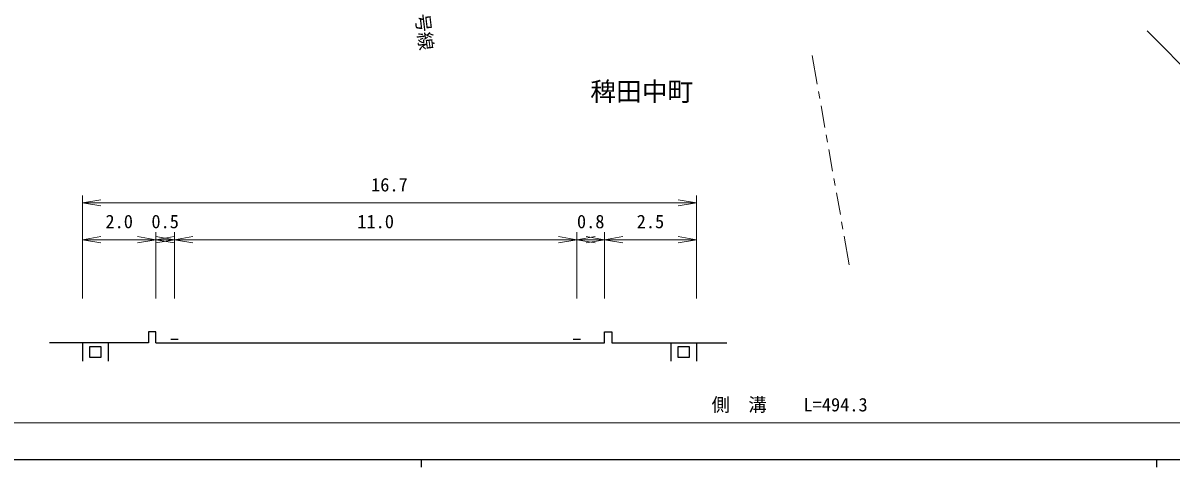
# Model space of a CAD drawing. Units: millimetres at full size, sheet at 1:1000, with parts at other scales. Extents: x 40000 to 680000, y 20000 to 380000.
# Drawn here: x 213839 to 369975, y 204000 to 264304 of the extents above; entities that cross this region are included whole.
import ezdxf
from ezdxf.enums import TextEntityAlignment as Align

# ---------------------------------------------------------------- set-up
doc = ezdxf.new("R2010")
doc.units = ezdxf.units.MM
doc.header["$LTSCALE"] = 1000
for name, color, linetype, lineweight in [('M-BGD', 7, 'Continuous', 25), ('M-BMK-HTXT', 7, 'Continuous', 13), ('M-BMK-OTRS', 5, 'Continuous', 25), ('M-STR-HTXT', 7, 'Continuous', 13), ('M-TTL-BAND', 7, 'Continuous', 25)]:
    doc.layers.add(name, color=color, linetype=linetype, lineweight=lineweight)
doc.styles.add('ＭＳ ゴシック', font='')
doc.styles.get('ＭＳ ゴシック').set_extended_font_data('MS Gothic')

# ---------------------------------------------------------------- blocks, each defined once
blk = doc.blocks.new('open_arrow')
at = {"color": 0, "linetype": 'Continuous', "lineweight": -2}
blk.add_lwpolyline([(7.5, 1.25), (0, 0), (7.5, -1.25)], dxfattribs=at)

msp = doc.modelspace()

# ---------------------------------------------------------------- linework, layer by layer
at = {"layer": 'M-BGD'}
for p, q in [((231927, 222374), (230927, 222374)), ((230927, 222374), (230927, 220874)), ((231927, 220874), (231927, 222374)), ((292927, 220874), (292927, 222374)), ((292927, 222374), (293927, 222374)), ((293927, 222374), (293927, 220874)), ((230927, 220874), (217443, 220874)), ((221927, 220874), (221927, 218374)), ((222927, 220374), (224427, 220374)), ((222927, 218874), (222927, 220374)), ((224427, 220374), (224427, 218874)), ((225427, 220874), (225427, 218374)), ((231927, 220874), (234427, 220874)), ((233927, 221374), (234927, 221374)), ((234427, 220874), (289177, 220874)), ((288677, 221374), (289677, 221374)), ((289177, 220874), (292927, 220874)), ((293927, 220874), (309577, 220874)), ((301927, 220874), (301927, 218374)), ((302927, 220374), (304427, 220374)), ((302927, 218874), (302927, 220374)), ((304427, 220374), (304427, 218874)), ((305427, 220874), (305427, 218374)), ((224427, 218874), (222927, 218874)), ((304427, 218874), (302927, 218874))]:
    msp.add_line(p, q, dxfattribs=at)
at = {"layer": 'M-BMK-HTXT'}
for p, q in [((321160, 259882), (321849, 256005)), ((322024, 255020), (322199, 254036)), ((322374, 253051), (322900, 250098)), ((323075, 249113), (323250, 248129)), ((323425, 247144), (323950, 244190)), ((324125, 243206), (324301, 242221)), ((324476, 241237), (325001, 238283)), ((325176, 237299), (325351, 236314)), ((325526, 235329), (326216, 231453))]:
    msp.add_line(p, q, dxfattribs=at)
at = {"layer": 'M-BMK-OTRS'}
msp.add_line((387902, 241980), (366722, 263226), dxfattribs=at)
at = {"layer": 'M-STR-HTXT'}
for p, q in [((221927, 226874), (221927, 240874)), ((305427, 226874), (305427, 240874)), ((221927, 239874), (305427, 239874)), ((231927, 226874), (231927, 235874)), ((234427, 226874), (234427, 235874)), ((289177, 226874), (289177, 235874)), ((292927, 226874), (292927, 235874)), ((221927, 234874), (231927, 234874)), ((231927, 234874), (234427, 234874)), ((234427, 234874), (289177, 234874)), ((289177, 234874), (292927, 234874)), ((292927, 234874), (305427, 234874)), ((64712, 210000), (571496, 210000))]:
    msp.add_line(p, q, dxfattribs=at)
at = {"layer": 'M-TTL-BAND'}
for p, q in [((40000, 205000), (579000, 205000)), ((268000, 205000), (268000, 204000)), ((368000, 205000), (368000, 204000))]:
    msp.add_line(p, q, dxfattribs=at)

# ---------------------------------------------------------------- block references
at = {"layer": 'M-STR-HTXT', "xscale": 333, "yscale": 333}
for p in [(221927, 239874), (221927, 234874), (231927, 234874), (234427, 234874), (289177, 234874), (292927, 234874)]:
    msp.add_blockref('open_arrow', p, dxfattribs=at)
at = {"layer": 'M-STR-HTXT', "xscale": 333, "yscale": 333, "rotation": 180}
for p in [(305427, 239874), (231927, 234874), (234427, 234874), (289177, 234874), (292927, 234874), (305427, 234874)]:
    msp.add_blockref('open_arrow', p, dxfattribs=at)

# ---------------------------------------------------------------- texts
at = {"layer": 'M-BMK-HTXT', "style": 'ＭＳ ゴシック'}
msp.add_text('市道川中稗田中町1号線', height=1833, rotation=276.978, dxfattribs=at).set_placement((265557, 286662), align=Align.MIDDLE_LEFT)
msp.add_text('稗田中町', height=2566, dxfattribs=at).set_placement((298000, 255000), align=Align.MIDDLE_CENTER)
at = {"layer": 'M-STR-HTXT', "style": 'ＭＳ ゴシック'}
for s, p in [('16.7', (263677, 240874)), ('2.0', (226927, 235874)), ('0.5', (233177, 235874)), ('11.0', (261802, 235874)), ('0.8', (291052, 235874)), ('2.5', (299177, 235874)), ('側\u3000溝\u3000\u3000L=494.3', (318104, 211000))]:
    msp.add_text(s, height=1833, dxfattribs=at).set_placement(p, align=Align.BOTTOM_CENTER)

doc.saveas('drawing.dxf')
